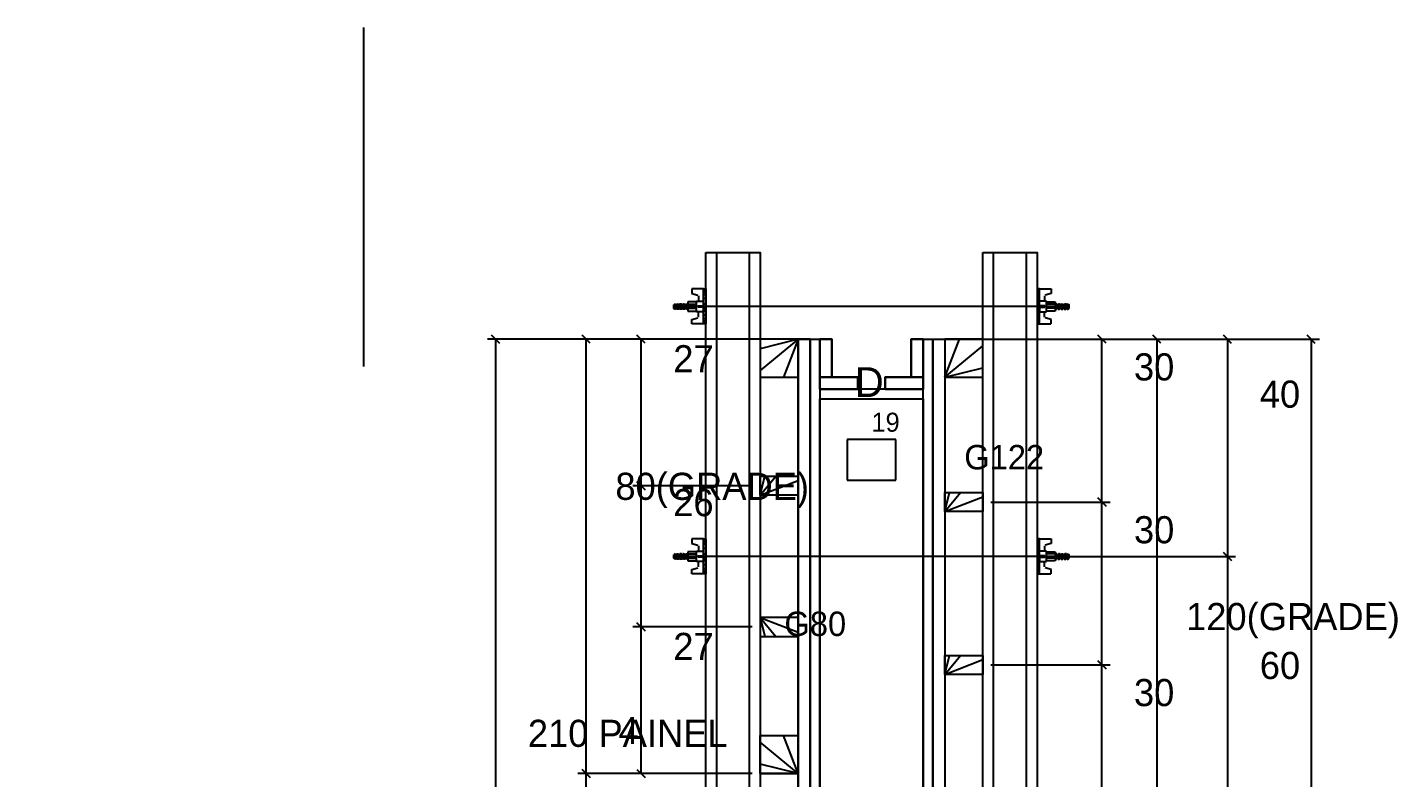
# Model space of a CAD drawing. Header units: metres. Extents: x 2862 to 8703, y 2782 to 4661.
# Drawn here: x 6254 to 6759, y 4385 to 4661 of the extents above; entities that cross this region are included whole.
import ezdxf

# ---------------------------------------------------------------- set-up
doc = ezdxf.new("R2010")
doc.units = ezdxf.units.M

msp = doc.modelspace()

# ---------------------------------------------------------------- linework, layer by layer
at = {"layer": 'CHAPA', "color": 1}
for points in [[(6546.41, 4546.23), (6546.41, 4126.23), (6542.81, 4126.23), (6542.81, 4546.23), (6546.41, 4546.23)], [(6588.01, 4066.23), (6584.41, 4066.23), (6584.41, 4546.23), (6588.01, 4546.23), (6588.01, 4066.23)], [(6584.41, 4524.23), (6584.41, 4527.83), (6546.41, 4527.83), (6546.41, 4524.23), (6584.41, 4524.23)]]:
    msp.add_lwpolyline(points, dxfattribs=at)
at = {"layer": 'CONCRETO', "color": 2}
msp.add_lwpolyline([(6254.41, 4088.23), (6254.41, 4126.23), (6546.41, 4126.23), (6546.41, 4524.23), (6584.41, 4524.23), (6584.41, 4088.23), (6254.41, 4088.23)], dxfattribs=at)
at = {"layer": 'COTA', "color": 241}
for p, q in [((6535.41, 4546.23), (6423.93, 4546.23)), ((6426.93, 4546.23), (6426.93, 4126.23)), ((6521.41, 4546.25), (6457.28, 4546.25)), ((6460.28, 4386.25), (6460.28, 4546.25)), ((6521.41, 4546.25), (6477.48, 4546.25)), ((6480.48, 4546.25), (6480.48, 4492.25)), ((6587.41, 4546.23), (6730.44, 4546.23)), ((6609.4, 4546.24), (6673.55, 4546.24)), ((6609.41, 4546.24), (6653.35, 4546.24)), ((6609.41, 4546.23), (6699.59, 4546.23)), ((6650.35, 4486.25), (6650.35, 4546.24)), ((6670.55, 4546.24), (6670.55, 4306.25)), ((6696.59, 4546.23), (6696.59, 4466.22)), ((6727.44, 4546.23), (6727.44, 4066.23)), ((6521.41, 4492.25), (6477.48, 4492.25)), ((6521.41, 4492.25), (6477.48, 4492.25)), ((6480.48, 4492.25), (6480.48, 4440.25)), ((6609.41, 4486.25), (6653.35, 4486.25)), ((6609.41, 4486.25), (6653.35, 4486.25)), ((6650.35, 4426.25), (6650.35, 4486.25)), ((6629.41, 4466.22), (6699.59, 4466.22)), ((6629.41, 4466.22), (6699.59, 4466.22)), ((6696.59, 4466.22), (6696.59, 4346.25)), ((6521.41, 4440.25), (6477.48, 4440.25)), ((6521.41, 4440.25), (6477.48, 4440.25)), ((6480.48, 4440.25), (6480.48, 4386.25)), ((6609.41, 4426.25), (6653.35, 4426.25)), ((6609.41, 4426.25), (6653.35, 4426.25)), ((6650.35, 4366.25), (6650.35, 4426.25)), ((6521.42, 4386.25), (6457.28, 4386.25)), ((6521.4, 4386.25), (6457.28, 4386.25)), ((6460.28, 4378.24), (6460.28, 4386.25)), ((6521.42, 4386.25), (6477.48, 4386.25))]:
    msp.add_line(p, q, dxfattribs=at)
at = {"layer": 'COTA'}
for p, q in [((6428.43, 4544.73), (6425.43, 4547.73)), ((6461.78, 4544.75), (6458.78, 4547.75)), ((6481.98, 4544.75), (6478.98, 4547.75)), ((6651.85, 4544.74), (6648.85, 4547.74)), ((6672.05, 4544.74), (6669.05, 4547.74)), ((6698.09, 4544.73), (6695.09, 4547.73)), ((6728.94, 4544.73), (6725.94, 4547.73)), ((6478.98, 4493.75), (6481.98, 4490.75)), ((6481.98, 4490.75), (6478.98, 4493.75)), ((6648.85, 4487.75), (6651.85, 4484.75)), ((6651.85, 4484.75), (6648.85, 4487.75)), ((6698.09, 4464.72), (6695.09, 4467.72)), ((6695.09, 4467.72), (6698.09, 4464.72)), ((6478.98, 4441.75), (6481.98, 4438.75)), ((6481.98, 4438.75), (6478.98, 4441.75)), ((6648.85, 4427.75), (6651.85, 4424.75)), ((6651.85, 4424.75), (6648.85, 4427.75)), ((6458.78, 4387.75), (6461.78, 4384.75)), ((6461.78, 4384.75), (6458.78, 4387.75)), ((6478.98, 4387.75), (6481.98, 4384.75))]:
    msp.add_line(p, q, dxfattribs=at)
at = {"layer": 'COTA', "color": 180}
for p, q in [((6574.41, 4509.31), (6556.41, 4509.31)), ((6556.41, 4509.31), (6556.41, 4494.31)), ((6574.41, 4494.31), (6574.41, 4509.31)), ((6556.41, 4494.31), (6574.41, 4494.31))]:
    msp.add_line(p, q, dxfattribs=at)
at = {"layer": 'Hachura'}
for p, q in [((6499.25, 4564.76), (6499.25, 4563.09)), ((6503.51, 4564.76), (6499.25, 4564.76)), ((6503.49, 4564.62), (6504.42, 4564.62)), ((6503.49, 4564.41), (6504.42, 4564.41)), ((6503.49, 4564.08), (6504.42, 4564.08)), ((6503.51, 4551.86), (6503.51, 4564.76)), ((6503.51, 4564.76), (6504.41, 4564.76)), ((6504.41, 4564.76), (6504.41, 4551.87)), ((6626.41, 4564.76), (6626.41, 4551.87)), ((6627.32, 4564.76), (6626.41, 4564.76)), ((6627.33, 4564.62), (6626.41, 4564.62)), ((6627.33, 4564.41), (6626.41, 4564.41)), ((6627.33, 4564.08), (6626.41, 4564.08)), ((6627.32, 4564.76), (6631.57, 4564.76)), ((6627.32, 4551.86), (6627.32, 4564.76)), ((6631.57, 4564.76), (6631.57, 4563.08)), ((6492.93, 4559.21), (6492.61, 4558.89)), ((6492.61, 4557.6), (6492.61, 4558.89)), ((6492.93, 4558.7), (6493.27, 4559.37)), ((6493.5, 4559.32), (6492.93, 4558.18)), ((6493.58, 4559.22), (6492.93, 4557.93)), ((6492.93, 4558.96), (6493.06, 4559.22)), ((6492.93, 4559.21), (6492.93, 4557.28)), ((6493.26, 4557.28), (6494.22, 4559.22)), ((6493.26, 4557.28), (6494.22, 4559.22)), ((6493.35, 4557.21), (6494.43, 4559.37)), ((6493.58, 4559.22), (6494.22, 4559.22)), ((6494.66, 4559.32), (6493.59, 4557.17)), ((6494.74, 4559.22), (6493.77, 4557.28)), ((6494.42, 4557.28), (6495.38, 4559.22)), ((6494.51, 4557.21), (6495.59, 4559.37)), ((6495.38, 4559.22), (6494.74, 4559.22)), ((6495.82, 4559.32), (6494.75, 4557.17)), ((6495.9, 4559.22), (6494.93, 4557.28)), ((6495.58, 4557.28), (6496.54, 4559.22)), ((6495.67, 4557.21), (6496.75, 4559.37)), ((6496.11, 4559.22), (6495.9, 4559.22)), ((6496.98, 4559.32), (6495.91, 4557.17)), ((6497.06, 4559.22), (6496.09, 4557.28)), ((6496.11, 4559.22), (6496.54, 4559.22)), ((6496.74, 4557.28), (6497.71, 4559.22)), ((6497.06, 4559.22), (6497.71, 4559.22)), ((6500.93, 4559.99), (6497.71, 4559.99)), ((6497.71, 4559.99), (6497.71, 4556.64)), ((6497.71, 4559.22), (6500.93, 4559.22)), ((6497.77, 4559.99), (6497.77, 4556.64)), ((6499.25, 4563.09), (6501.46, 4562.5)), ((6500.93, 4560.25), (6500.93, 4559.99)), ((6500.93, 4560.25), (6500.93, 4559.99)), ((6500.93, 4560.25), (6503.51, 4560.25)), ((6500.93, 4556.38), (6500.93, 4560.25)), ((6501.7, 4562.19), (6501.7, 4560.24)), ((6503.49, 4563.61), (6504.42, 4563.61)), ((6503.49, 4562.77), (6504.42, 4562.77)), ((6503.49, 4561.34), (6504.41, 4561.34)), ((6503.64, 4559.29), (6504.07, 4559.29)), ((6504.41, 4563.81), (6504.41, 4555.99)), ((6626.41, 4563.81), (6626.41, 4555.99)), ((6627.33, 4563.61), (6626.41, 4563.61)), ((6627.33, 4562.77), (6626.41, 4562.77)), ((6627.33, 4561.34), (6626.41, 4561.34)), ((6627.19, 4559.29), (6626.76, 4559.29)), ((6629.9, 4560.25), (6627.32, 4560.25)), ((6629.12, 4562.19), (6629.12, 4560.24)), ((6631.57, 4563.08), (6629.36, 4562.5)), ((6629.9, 4560.25), (6629.9, 4559.99)), ((6629.9, 4560.25), (6629.9, 4559.99)), ((6629.9, 4556.38), (6629.9, 4560.25)), ((6629.9, 4559.99), (6633.12, 4559.99)), ((6633.12, 4559.21), (6629.9, 4559.21)), ((6633.05, 4559.99), (6633.05, 4556.64)), ((6633.12, 4559.99), (6633.12, 4556.64)), ((6634.09, 4557.28), (6633.12, 4559.21)), ((6633.76, 4559.21), (6633.12, 4559.21)), ((6633.76, 4559.21), (6634.73, 4557.28)), ((6633.84, 4559.31), (6634.91, 4557.17)), ((6635.16, 4557.21), (6634.07, 4559.37)), ((6635.25, 4557.28), (6634.28, 4559.21)), ((6634.71, 4559.21), (6634.28, 4559.21)), ((6634.71, 4559.21), (6634.93, 4559.21)), ((6634.93, 4559.21), (6635.89, 4557.28)), ((6635, 4559.31), (6636.07, 4557.17)), ((6636.32, 4557.21), (6635.23, 4559.37)), ((6635.44, 4559.21), (6636.09, 4559.21)), ((6636.41, 4557.28), (6635.44, 4559.21)), ((6636.09, 4559.21), (6637.05, 4557.28)), ((6636.17, 4559.31), (6637.24, 4557.17)), ((6637.48, 4557.21), (6636.39, 4559.37)), ((6637.57, 4557.28), (6636.6, 4559.21)), ((6637.57, 4557.28), (6636.6, 4559.21)), ((6637.25, 4559.21), (6636.6, 4559.21)), ((6637.25, 4559.21), (6637.89, 4557.93)), ((6637.33, 4559.31), (6637.89, 4558.18)), ((6637.89, 4558.7), (6637.56, 4559.37)), ((6637.89, 4558.96), (6637.76, 4559.21)), ((6637.89, 4559.21), (6637.89, 4557.28)), ((6637.89, 4559.21), (6638.21, 4558.89)), ((6638.21, 4557.6), (6638.21, 4558.89)), ((6492.93, 4557.28), (6492.61, 4557.6)), ((6493.26, 4557.28), (6492.93, 4557.28)), ((6494.42, 4557.28), (6493.77, 4557.28)), ((6495.14, 4557.28), (6494.93, 4557.28)), ((6495.58, 4557.28), (6494.93, 4557.28)), ((6496.74, 4557.28), (6496.09, 4557.28)), ((6497.71, 4558.44), (6497.07, 4557.17)), ((6497.71, 4558.18), (6497.25, 4557.28)), ((6497.71, 4557.28), (6497.25, 4557.28)), ((6497.71, 4557.67), (6500.93, 4557.67)), ((6497.71, 4556.64), (6500.93, 4556.64)), ((6499.25, 4553.54), (6501.46, 4554.12)), ((6503.51, 4556.38), (6500.93, 4556.38)), ((6501.51, 4558.52), (6503.51, 4558.52)), ((6503.51, 4558), (6501.51, 4558)), ((6501.7, 4554.43), (6501.7, 4556.38)), ((6503.49, 4555.27), (6504.42, 4555.27)), ((6503.49, 4553.86), (6504.42, 4553.86)), ((6503.51, 4558.31), (6504.41, 4558.31)), ((6503.51, 4558.31), (6503.51, 4556.38)), ((6503.51, 4557.02), (6503.51, 4557.67)), ((6503.51, 4551.86), (6503.51, 4557.02)), ((6503.83, 4557.35), (6503.62, 4557.35)), ((6504.26, 4557.35), (6503.83, 4557.35)), ((6627.32, 4558.31), (6626.41, 4558.31)), ((6627.33, 4555.27), (6626.41, 4555.27)), ((6627.33, 4553.86), (6626.41, 4553.86)), ((6626.56, 4557.35), (6627, 4557.35)), ((6627, 4557.35), (6627.21, 4557.35)), ((6629.31, 4558.52), (6627.32, 4558.52)), ((6627.32, 4558.31), (6627.32, 4556.38)), ((6627.32, 4558), (6629.31, 4558)), ((6627.32, 4557.02), (6627.32, 4557.67)), ((6627.32, 4551.86), (6627.32, 4557.02)), ((6627.32, 4556.38), (6629.9, 4556.38)), ((6629.12, 4554.43), (6629.12, 4556.38)), ((6631.57, 4553.54), (6629.36, 4554.12)), ((6633.12, 4557.67), (6629.9, 4557.67)), ((6633.12, 4556.64), (6629.9, 4556.64)), ((6633.12, 4558.44), (6633.75, 4557.17)), ((6633.12, 4558.18), (6633.57, 4557.28)), ((6633.12, 4557.28), (6633.57, 4557.28)), ((6634.09, 4557.28), (6634.73, 4557.28)), ((6635.25, 4557.28), (6635.89, 4557.28)), ((6635.68, 4557.28), (6635.89, 4557.28)), ((6636.41, 4557.28), (6637.05, 4557.28)), ((6637.57, 4557.28), (6637.89, 4557.28)), ((6637.89, 4557.28), (6638.21, 4557.6)), ((6499.25, 4551.86), (6499.25, 4553.54)), ((6504.41, 4551.87), (6499.28, 4551.87)), ((6503.49, 4553.02), (6504.42, 4553.02)), ((6503.49, 4552.55), (6504.42, 4552.55)), ((6503.49, 4552.21), (6504.42, 4552.21)), ((6503.49, 4552), (6504.42, 4552)), ((6627.33, 4553.01), (6626.41, 4553.01)), ((6627.33, 4552.55), (6626.41, 4552.55)), ((6627.33, 4552.21), (6626.41, 4552.21)), ((6627.33, 4552), (6626.41, 4552)), ((6626.41, 4551.87), (6631.55, 4551.87)), ((6631.57, 4551.86), (6631.57, 4553.54)), ((6499.26, 4472.68), (6499.26, 4471)), ((6503.52, 4472.68), (6499.26, 4472.68)), ((6499.26, 4471), (6501.47, 4470.42)), ((6500.94, 4468.16), (6503.52, 4468.16)), ((6500.94, 4468.16), (6500.94, 4467.9)), ((6500.94, 4464.29), (6500.94, 4468.16)), ((6500.94, 4468.16), (6500.94, 4467.9)), ((6501.71, 4470.11), (6501.71, 4468.16)), ((6503.5, 4472.54), (6504.43, 4472.54)), ((6503.5, 4472.33), (6504.43, 4472.33)), ((6503.5, 4471.99), (6504.43, 4471.99)), ((6503.5, 4471.53), (6504.43, 4471.53)), ((6503.5, 4470.69), (6504.43, 4470.69)), ((6503.5, 4469.25), (6504.42, 4469.25)), ((6503.52, 4459.78), (6503.52, 4472.68)), ((6503.52, 4472.68), (6504.42, 4472.68)), ((6504.42, 4472.68), (6504.42, 4459.78)), ((6504.42, 4471.72), (6504.42, 4463.91)), ((6626.42, 4472.68), (6626.42, 4459.78)), ((6627.32, 4472.68), (6626.42, 4472.68)), ((6627.34, 4472.54), (6626.42, 4472.54)), ((6627.34, 4472.33), (6626.42, 4472.33)), ((6627.34, 4471.99), (6626.42, 4471.99)), ((6626.42, 4471.72), (6626.42, 4463.91)), ((6627.34, 4471.53), (6626.42, 4471.53)), ((6627.34, 4470.68), (6626.42, 4470.68)), ((6627.34, 4469.25), (6626.42, 4469.25)), ((6627.32, 4459.78), (6627.32, 4472.68)), ((6627.32, 4472.68), (6631.58, 4472.68)), ((6629.9, 4468.16), (6627.32, 4468.16)), ((6629.13, 4470.11), (6629.13, 4468.16)), ((6631.58, 4471), (6629.37, 4470.42)), ((6629.9, 4468.16), (6629.9, 4467.9)), ((6629.9, 4468.16), (6629.9, 4467.9)), ((6629.9, 4464.29), (6629.9, 4468.16)), ((6631.58, 4472.68), (6631.58, 4471)), ((6492.94, 4467.13), (6492.62, 4466.81)), ((6492.62, 4465.52), (6492.62, 4466.81)), ((6492.94, 4465.19), (6492.62, 4465.52)), ((6492.94, 4466.61), (6493.28, 4467.29)), ((6493.51, 4467.23), (6492.94, 4466.1)), ((6493.59, 4467.13), (6492.94, 4465.84)), ((6492.94, 4467.13), (6492.94, 4465.19)), ((6492.94, 4466.87), (6493.07, 4467.13)), ((6493.26, 4465.19), (6492.94, 4465.19)), ((6493.26, 4465.19), (6494.23, 4467.13)), ((6493.26, 4465.19), (6494.23, 4467.13)), ((6493.36, 4465.12), (6494.44, 4467.29)), ((6493.59, 4467.13), (6494.23, 4467.13)), ((6494.67, 4467.23), (6493.6, 4465.09)), ((6494.75, 4467.13), (6493.78, 4465.19)), ((6494.42, 4465.19), (6493.78, 4465.19)), ((6494.42, 4465.19), (6495.39, 4467.13)), ((6494.52, 4465.12), (6495.6, 4467.29)), ((6495.39, 4467.13), (6494.75, 4467.13)), ((6495.83, 4467.23), (6494.76, 4465.09)), ((6495.91, 4467.13), (6494.94, 4465.19)), ((6495.59, 4465.19), (6494.94, 4465.19)), ((6495.15, 4465.19), (6494.94, 4465.19)), ((6495.59, 4465.19), (6496.55, 4467.13)), ((6495.68, 4465.12), (6496.76, 4467.29)), ((6496.12, 4467.13), (6495.91, 4467.13)), ((6496.99, 4467.23), (6495.92, 4465.09)), ((6497.07, 4467.13), (6496.1, 4465.19)), ((6496.75, 4465.19), (6496.1, 4465.19)), ((6496.12, 4467.13), (6496.55, 4467.13)), ((6496.75, 4465.19), (6497.71, 4467.13)), ((6497.07, 4467.13), (6497.71, 4467.13)), ((6497.71, 4466.36), (6497.08, 4465.09)), ((6497.71, 4466.1), (6497.26, 4465.19)), ((6497.71, 4465.19), (6497.26, 4465.19)), ((6500.94, 4467.9), (6497.71, 4467.9)), ((6497.71, 4467.9), (6497.71, 4464.55)), ((6497.71, 4467.13), (6500.94, 4467.13)), ((6497.71, 4465.58), (6500.94, 4465.58)), ((6497.71, 4464.55), (6500.94, 4464.55)), ((6497.78, 4467.9), (6497.78, 4464.55)), ((6503.52, 4464.29), (6500.94, 4464.29)), ((6501.52, 4466.43), (6503.52, 4466.43)), ((6503.52, 4465.91), (6501.52, 4465.91)), ((6501.71, 4462.35), (6501.71, 4464.29)), ((6503.5, 4463.19), (6504.43, 4463.19)), ((6503.52, 4466.23), (6503.52, 4464.29)), ((6503.52, 4466.22), (6504.42, 4466.22)), ((6503.52, 4464.94), (6503.52, 4465.58)), ((6503.52, 4459.78), (6503.52, 4464.94)), ((6503.84, 4465.27), (6503.63, 4465.27)), ((6503.64, 4467.2), (6504.08, 4467.2)), ((6504.27, 4465.27), (6503.84, 4465.27)), ((6627.32, 4466.22), (6626.42, 4466.22)), ((6627.34, 4463.19), (6626.42, 4463.19)), ((6626.57, 4465.27), (6627, 4465.27)), ((6627.2, 4467.2), (6626.76, 4467.2)), ((6627, 4465.27), (6627.22, 4465.27)), ((6629.32, 4466.43), (6627.32, 4466.43)), ((6627.32, 4466.23), (6627.32, 4464.29)), ((6627.32, 4465.91), (6629.32, 4465.91)), ((6627.32, 4464.94), (6627.32, 4465.58)), ((6627.32, 4459.78), (6627.32, 4464.94)), ((6627.32, 4464.29), (6629.9, 4464.29)), ((6629.13, 4462.35), (6629.13, 4464.29)), ((6629.9, 4467.9), (6633.13, 4467.9)), ((6633.13, 4467.13), (6629.9, 4467.13)), ((6633.13, 4465.58), (6629.9, 4465.58)), ((6633.13, 4464.55), (6629.9, 4464.55)), ((6633.06, 4467.9), (6633.06, 4464.55)), ((6633.13, 4467.9), (6633.13, 4464.55)), ((6634.1, 4465.19), (6633.13, 4467.13)), ((6633.77, 4467.13), (6633.13, 4467.13)), ((6633.13, 4466.36), (6633.76, 4465.09)), ((6633.13, 4466.1), (6633.58, 4465.19)), ((6633.13, 4465.19), (6633.58, 4465.19)), ((6633.77, 4467.13), (6634.74, 4465.19)), ((6633.85, 4467.23), (6634.92, 4465.09)), ((6635.16, 4465.12), (6634.08, 4467.29)), ((6634.1, 4465.19), (6634.74, 4465.19)), ((6634.72, 4467.13), (6634.29, 4467.13)), ((6635.26, 4465.19), (6634.29, 4467.13)), ((6634.72, 4467.13), (6634.93, 4467.13)), ((6634.93, 4467.13), (6635.9, 4465.19)), ((6635.01, 4467.23), (6636.08, 4465.09)), ((6636.32, 4465.12), (6635.24, 4467.29)), ((6635.26, 4465.19), (6635.9, 4465.19)), ((6636.42, 4465.19), (6635.45, 4467.13)), ((6635.45, 4467.13), (6636.09, 4467.13)), ((6635.69, 4465.19), (6635.9, 4465.19)), ((6636.09, 4467.13), (6637.06, 4465.19)), ((6636.17, 4467.23), (6637.24, 4465.09)), ((6637.49, 4465.12), (6636.4, 4467.29)), ((6636.42, 4465.19), (6637.06, 4465.19)), ((6637.58, 4465.19), (6636.61, 4467.13)), ((6637.58, 4465.19), (6636.61, 4467.13)), ((6637.26, 4467.13), (6636.61, 4467.13)), ((6637.26, 4467.13), (6637.9, 4465.84)), ((6637.33, 4467.23), (6637.9, 4466.1)), ((6637.9, 4466.61), (6637.56, 4467.29)), ((6637.58, 4465.19), (6637.9, 4465.19)), ((6637.9, 4466.87), (6637.77, 4467.13)), ((6637.9, 4467.13), (6637.9, 4465.19)), ((6637.9, 4467.13), (6638.22, 4466.8)), ((6637.9, 4465.19), (6638.22, 4465.52)), ((6638.22, 4465.52), (6638.22, 4466.8)), ((6499.26, 4461.45), (6501.47, 4462.04)), ((6499.26, 4459.78), (6499.26, 4461.45)), ((6504.42, 4459.78), (6499.28, 4459.78)), ((6503.5, 4461.77), (6504.43, 4461.77)), ((6503.5, 4460.93), (6504.43, 4460.93)), ((6503.5, 4460.47), (6504.43, 4460.47)), ((6503.5, 4460.13), (6504.43, 4460.13)), ((6503.5, 4459.92), (6504.43, 4459.92)), ((6627.34, 4461.77), (6626.42, 4461.77)), ((6627.34, 4460.93), (6626.42, 4460.93)), ((6627.34, 4460.47), (6626.42, 4460.47)), ((6627.34, 4460.13), (6626.42, 4460.13)), ((6627.34, 4459.92), (6626.42, 4459.92)), ((6626.42, 4459.78), (6631.56, 4459.78)), ((6631.58, 4461.45), (6629.37, 4462.04)), ((6631.58, 4459.78), (6631.58, 4461.45))]:
    msp.add_line(p, q, dxfattribs=at)
at = {"layer": 'Hachura', "color": 251}
for p, q in [((6637.21, 4558.31), (6497.41, 4558.31)), ((6637.22, 4466.22), (6497.42, 4466.21))]:
    msp.add_line(p, q, dxfattribs=at)
for points in [[(6538.41, 4546.23), (6542.81, 4546.23), (6542.81, 4126.23), (6538.41, 4126.23), (6538.41, 4546.23)], [(6542.81, 4546.23), (6546.41, 4546.23), (6546.41, 4126.23), (6542.81, 4126.23), (6542.81, 4546.23)], [(6550.81, 4532.23), (6546.41, 4532.23), (6546.41, 4546.23), (6550.81, 4546.23), (6550.81, 4532.23)], [(6584.41, 4532.23), (6580.01, 4532.23), (6580.01, 4546.23), (6584.41, 4546.23), (6584.41, 4532.23)], [(6588.01, 4066.23), (6584.41, 4066.23), (6584.41, 4546.23), (6588.01, 4546.23), (6588.01, 4066.23)], [(6588.01, 4546.23), (6592.41, 4546.23), (6592.41, 4066.23), (6588.01, 4066.23), (6588.01, 4546.23)], [(6560.41, 4532.23), (6560.41, 4527.83), (6546.41, 4527.83), (6546.41, 4532.23), (6560.41, 4532.23)], [(6584.41, 4532.23), (6584.41, 4527.83), (6570.41, 4527.83), (6570.41, 4532.23), (6584.41, 4532.23)], [(6584.41, 4524.23), (6584.41, 4527.83), (6546.41, 4527.83), (6546.41, 4524.23), (6584.41, 4524.23)]]:
    msp.add_lwpolyline(points, dxfattribs=at)
at = {"layer": 'Madeira', "color": 126}
for p, q in [((6592.43, 4532.23), (6597.84, 4546.23)), ((6592.43, 4532.23), (6606.42, 4543.76)), ((6592.43, 4532.23), (6606.42, 4535.73)), ((6592.42, 4482.73), (6594.15, 4489.74)), ((6592.42, 4482.73), (6598.17, 4489.74)), ((6592.42, 4482.73), (6606.41, 4488.18)), ((6592.42, 4422.73), (6598.17, 4429.74)), ((6592.42, 4422.73), (6594.15, 4429.74)), ((6592.42, 4422.73), (6606.41, 4428.18))]:
    msp.add_line(p, q, dxfattribs=at)
for points in [[(6538.41, 4546.23), (6524.41, 4546.23), (6524.41, 4386.23), (6538.41, 4386.23), (6538.41, 4546.23)], [(6592.41, 4306.23), (6606.41, 4306.25), (6606.41, 4546.24), (6592.41, 4546.23), (6592.41, 4306.23)], [(6592.43, 4532.23), (6606.43, 4532.24), (6606.41, 4546.24), (6592.41, 4546.23), (6592.43, 4532.23)], [(6592.42, 4482.73), (6592.41, 4489.73), (6606.41, 4489.75), (6606.42, 4482.75), (6592.42, 4482.73)], [(6592.42, 4422.73), (6592.41, 4429.73), (6606.41, 4429.75), (6606.42, 4422.75), (6592.42, 4422.73)]]:
    msp.add_lwpolyline(points, dxfattribs=at)
at = {"layer": 'MEIO_PONT', "color": 93}
for p, q in [((6538.41, 4546.23), (6524.41, 4542.74)), ((6538.41, 4546.23), (6524.41, 4534.71)), ((6538.41, 4546.23), (6532.99, 4532.23)), ((6524.41, 4488.73), (6526.15, 4495.73)), ((6524.41, 4488.73), (6530.17, 4495.73)), ((6524.41, 4488.73), (6538.41, 4494.15)), ((6524.41, 4443.73), (6538.41, 4438.3)), ((6524.41, 4443.73), (6526.15, 4436.73)), ((6524.41, 4443.73), (6530.17, 4436.73)), ((6538.41, 4386.23), (6524.41, 4397.74)), ((6538.41, 4386.23), (6532.99, 4400.23)), ((6538.41, 4386.23), (6524.41, 4389.71))]:
    msp.add_line(p, q, dxfattribs=at)
for points in [[(6538.41, 4546.23), (6524.41, 4546.23), (6524.41, 4532.23), (6538.41, 4532.23), (6538.41, 4546.23)], [(6524.41, 4488.73), (6524.41, 4495.73), (6538.41, 4495.73), (6538.41, 4488.73), (6524.41, 4488.73)], [(6524.41, 4443.73), (6524.41, 4436.73), (6538.41, 4436.73), (6538.41, 4443.73), (6524.41, 4443.73)], [(6538.41, 4386.23), (6524.41, 4386.23), (6524.41, 4400.23), (6538.41, 4400.23), (6538.41, 4386.23)]]:
    msp.add_lwpolyline(points, dxfattribs=at)
at = {"layer": 'Perfil Metálico', "color": 224}
for points in [[(6504.41, 4578.16), (6524.41, 4578.16), (6524.41, 4134.23), (6504.41, 4134.23), (6504.41, 4578.16)], [(6520.41, 4134.23), (6508.41, 4134.23), (6508.41, 4578.16), (6520.41, 4578.16), (6520.41, 4134.23)], [(6606.41, 4578.16), (6626.41, 4578.16), (6626.41, 4027.91), (6606.41, 4027.91), (6606.41, 4578.16)], [(6622.41, 4027.91), (6610.41, 4027.91), (6610.41, 4578.16), (6622.41, 4578.16), (6622.41, 4027.91)]]:
    msp.add_lwpolyline(points, dxfattribs=at)
at = {"layer": 'SARRAFO', "color": 251}
for points in [[(6538.41, 4126.23), (6542.81, 4126.23), (6542.81, 4546.23), (6538.41, 4546.23), (6538.41, 4126.23)], [(6538.41, 4126.23), (6538.41, 4546.23), (6542.81, 4546.23), (6542.81, 4126.23), (6538.41, 4126.23)], [(6546.41, 4546.23), (6546.41, 4532.23), (6550.81, 4532.23), (6550.81, 4546.23), (6546.41, 4546.23)], [(6580.01, 4546.23), (6580.01, 4532.23), (6584.41, 4532.23), (6584.41, 4546.23), (6580.01, 4546.23)], [(6588.01, 4066.23), (6588.01, 4546.23), (6592.41, 4546.23), (6592.41, 4066.23), (6588.01, 4066.23)], [(6588.01, 4066.23), (6588.01, 4546.23), (6592.41, 4546.23), (6592.41, 4066.23), (6588.01, 4066.23)], [(6546.41, 4527.83), (6560.41, 4527.83), (6560.41, 4532.23), (6546.41, 4532.23), (6546.41, 4527.83)], [(6570.41, 4527.83), (6584.41, 4527.83), (6584.41, 4532.23), (6570.41, 4532.23), (6570.41, 4527.83)]]:
    msp.add_lwpolyline(points, dxfattribs=at)
at = {"layer": 'Texto Seção', "color": 252}
msp.add_line((6378.36, 4536.14), (6378.36, 4661.14), dxfattribs=at)

# ---------------------------------------------------------------- texts
at = {"layer": 'COTA', "color": 241}
for s, p in [('27', (6492.4, 4534.05)), ('30', (6662.13, 4531.05)), ('40', (6708.49, 4521.02)), ('80(GRADE)', (6471.06, 4487.05)), ('26', (6492.37, 4481.05)), ('30', (6662.13, 4471.05)), ('120(GRADE)', (6681.33, 4439.05)), ('27', (6492.4, 4428.05)), ('60', (6708.49, 4421.04)), ('30', (6662.13, 4411.05)), ('210 PAINEL', (6438.82, 4396.03)), ('4', (6472.21, 4397.04))]:
    msp.add_text(s, height=10, dxfattribs=at).set_placement(p)
at = {"layer": 'COTA', "color": 1}
msp.add_text('19', height=7, dxfattribs=at).set_placement((6565.41, 4512.17))
at = {"layer": 'TEXTO_GERAL', "color": 7}
msp.add_text('D', height=11, dxfattribs=at).set_placement((6559.29, 4524.94))
at = {"layer": 'TEXTO_GERAL'}
for s, p in [('G122', (6599.59, 4498.29)), ('G80', (6533.34, 4436.88))]:
    msp.add_text(s, height=9, dxfattribs=at).set_placement(p)

doc.saveas('drawing.dxf')
